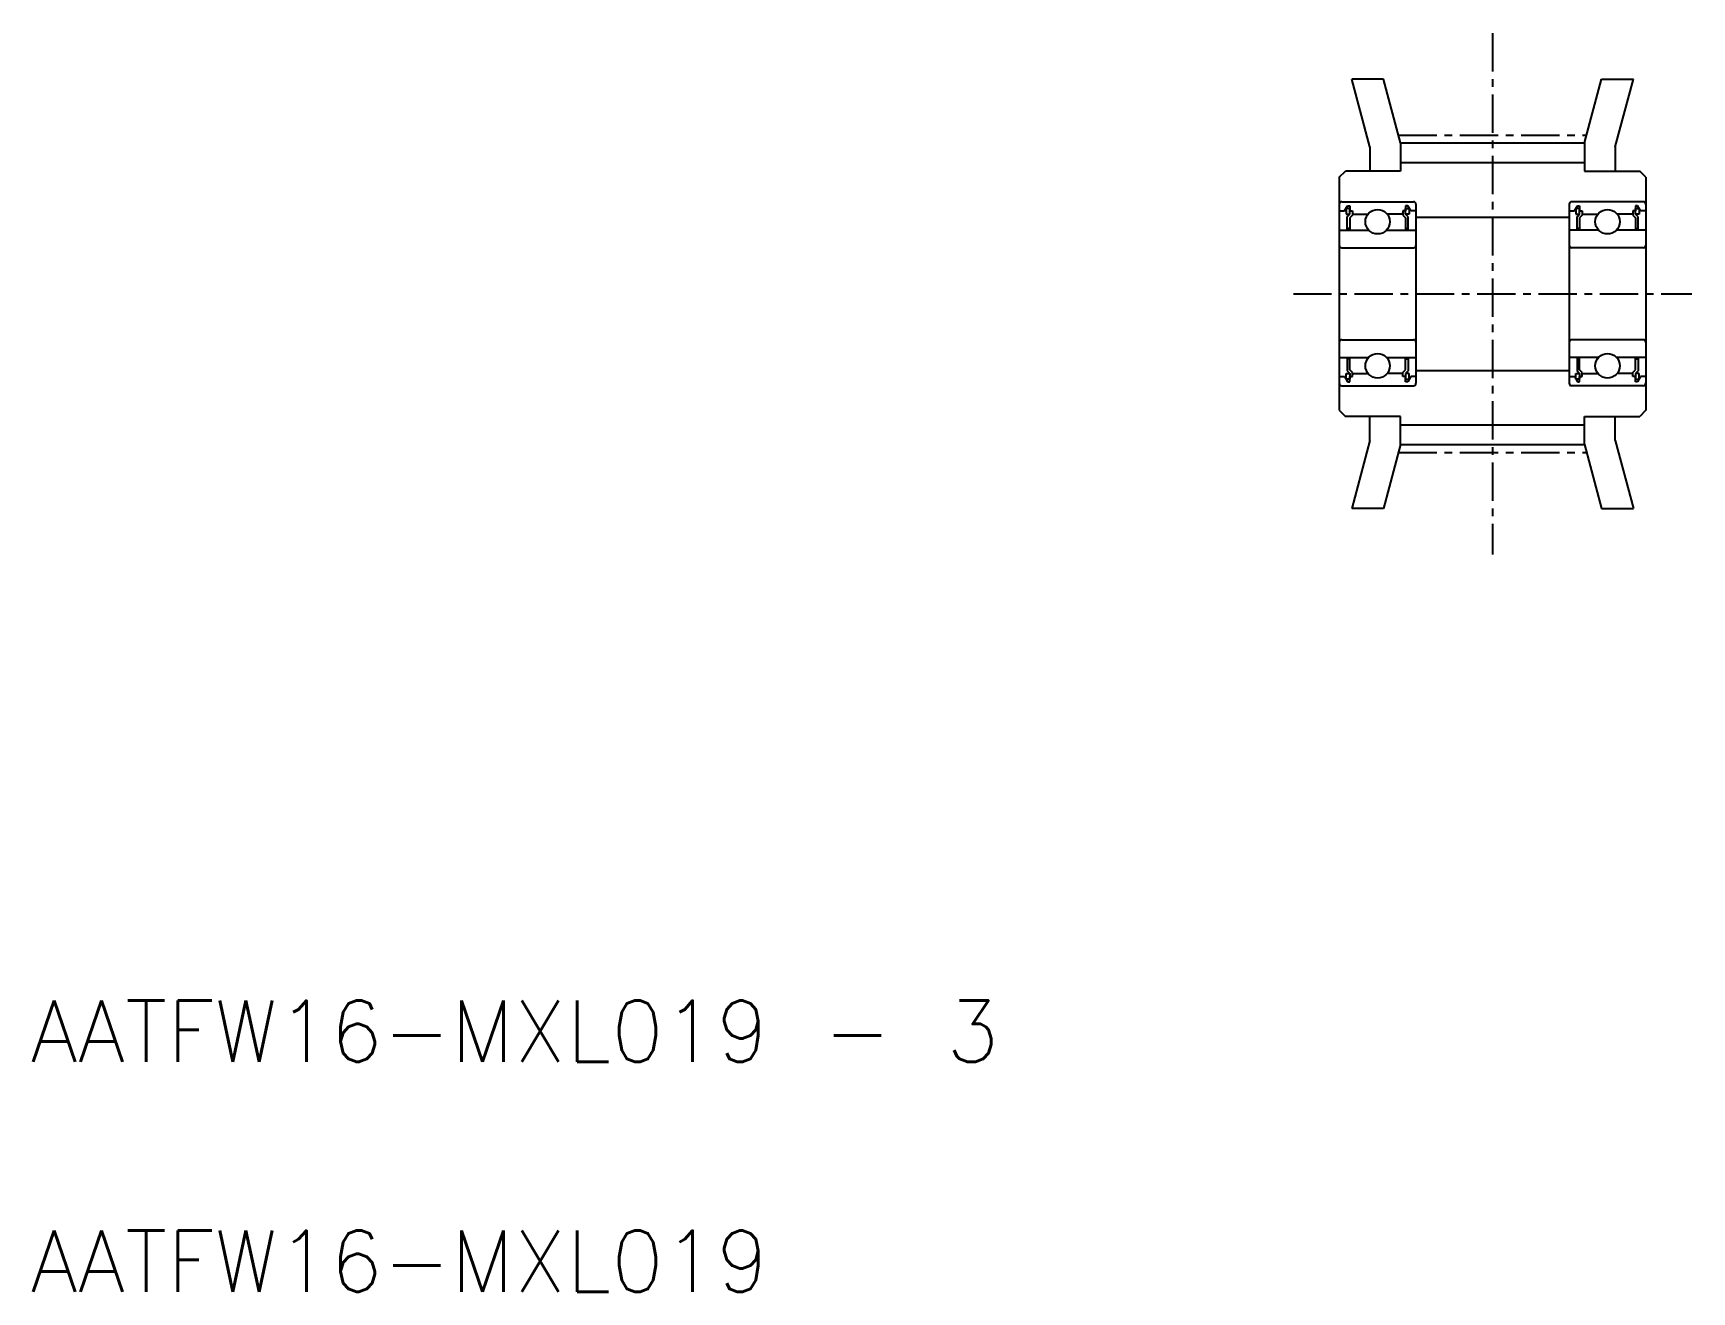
# Model space of a CAD drawing. Extents: x 5.1 to 59.2, y 5 to 46.1.
import ezdxf

# ---------------------------------------------------------------- set-up
doc = ezdxf.new("R2010")
doc.units = 0
doc.linetypes.add('CENTER', pattern=[2, 1.25, -0.25, 0.25, -0.25])
doc.layers.get('0').update_dxf_attribs({"linetype": 'CONTINUOUS'})
doc.layers.add('CENTER', color=1, linetype='CENTER')
doc.styles.get("Standard").update_dxf_attribs({"font": 'txt', "bigfont": 'BIGFONT'})

msp = doc.modelspace()

# ---------------------------------------------------------------- linework, layer by layer
at = {"color": 7, "linetype": 'CONTINUOUS'}
for p, q in [((49.14, 44.556), (48.105, 44.556)), ((48.697, 42.345), (48.105, 44.556)), ((49.697, 42.476), (49.14, 44.556)), ((55.697, 42.476), (56.255, 44.556)), ((56.255, 44.556), (57.29, 44.556)), ((56.697, 42.345), (57.29, 44.556)), ((48.697, 42.345), (48.697, 41.556)), ((49.697, 42.476), (55.697, 42.476)), ((49.697, 42.476), (49.697, 41.556)), ((55.697, 42.476), (55.697, 41.556)), ((56.697, 42.345), (56.697, 41.556)), ((49.697, 41.836), (55.697, 41.836)), ((47.697, 41.356), (47.897, 41.556)), ((47.697, 41.356), (47.697, 33.756)), ((49.697, 41.556), (47.897, 41.556)), ((55.697, 41.556), (57.497, 41.556)), ((57.697, 41.356), (57.497, 41.556)), ((57.697, 41.356), (57.697, 33.756)), ((47.697, 40.256), (47.867, 40.256)), ((47.777, 40.556), (50.117, 40.556)), ((47.867, 40.256), (47.965, 40.426)), ((47.916, 40.341), (47.916, 40.156)), ((48.037, 40.341), (47.916, 40.341)), ((47.916, 40.156), (48.037, 40.156)), ((47.952, 40.071), (48.037, 40.156)), ((47.952, 39.631), (47.952, 40.071)), ((47.965, 40.426), (48.037, 40.426)), ((48.037, 40.426), (48.037, 40.256)), ((48.037, 40.156), (48.037, 40.341)), ((48.037, 40.256), (48.122, 40.256)), ((48.122, 40.121), (48.037, 40.036)), ((48.122, 40.256), (48.122, 40.121)), ((48.122, 40.186), (48.152, 40.156)), ((48.152, 40.156), (48.635, 40.156)), ((49.742, 40.156), (49.259, 40.156)), ((49.772, 40.186), (49.742, 40.156)), ((49.857, 40.256), (49.772, 40.256)), ((49.772, 40.256), (49.772, 40.121)), ((49.772, 40.121), (49.857, 40.036)), ((49.857, 40.426), (49.857, 40.256)), ((49.929, 40.426), (49.857, 40.426)), ((49.857, 40.341), (49.978, 40.341)), ((49.857, 40.156), (49.857, 40.341)), ((49.942, 40.071), (49.857, 40.156)), ((49.978, 40.156), (49.857, 40.156)), ((50.027, 40.256), (49.929, 40.426)), ((49.942, 39.631), (49.942, 40.071)), ((49.978, 40.341), (49.978, 40.156)), ((50.197, 40.256), (50.027, 40.256)), ((50.197, 40.476), (50.197, 34.636)), ((50.197, 40.056), (55.197, 40.056)), ((55.197, 40.476), (55.197, 34.636)), ((55.197, 40.256), (55.367, 40.256)), ((57.617, 40.556), (55.277, 40.556)), ((55.367, 40.256), (55.465, 40.426)), ((55.416, 40.341), (55.416, 40.156)), ((55.537, 40.341), (55.416, 40.341)), ((55.416, 40.156), (55.537, 40.156)), ((55.452, 40.071), (55.537, 40.156)), ((55.452, 39.631), (55.452, 40.071)), ((55.465, 40.426), (55.537, 40.426)), ((55.537, 40.426), (55.537, 40.256)), ((55.537, 40.156), (55.537, 40.341)), ((55.537, 40.256), (55.622, 40.256)), ((55.622, 40.121), (55.537, 40.036)), ((55.622, 40.256), (55.622, 40.121)), ((55.622, 40.186), (55.652, 40.156)), ((55.652, 40.156), (56.135, 40.156)), ((57.242, 40.156), (56.759, 40.156)), ((57.272, 40.186), (57.242, 40.156)), ((57.272, 40.256), (57.272, 40.121)), ((57.357, 40.256), (57.272, 40.256)), ((57.272, 40.121), (57.357, 40.036)), ((57.429, 40.426), (57.357, 40.426)), ((57.357, 40.426), (57.357, 40.256)), ((57.357, 40.341), (57.478, 40.341)), ((57.357, 40.156), (57.357, 40.341)), ((57.442, 40.071), (57.357, 40.156)), ((57.478, 40.156), (57.357, 40.156)), ((57.527, 40.256), (57.429, 40.426)), ((57.442, 39.631), (57.442, 40.071)), ((57.478, 40.341), (57.478, 40.156)), ((57.697, 40.256), (57.527, 40.256)), ((47.697, 39.631), (48.657, 39.631)), ((48.037, 39.684), (47.952, 39.684)), ((48.037, 40.036), (48.037, 39.631)), ((49.238, 39.631), (50.197, 39.631)), ((49.857, 40.036), (49.857, 39.631)), ((49.857, 39.684), (49.942, 39.684)), ((56.157, 39.631), (55.197, 39.631)), ((55.537, 39.684), (55.452, 39.684)), ((55.537, 40.036), (55.537, 39.631)), ((57.697, 39.631), (56.738, 39.631)), ((57.357, 40.036), (57.357, 39.631)), ((57.357, 39.684), (57.442, 39.684)), ((47.777, 39.056), (50.117, 39.056)), ((57.617, 39.056), (55.277, 39.056)), ((47.777, 36.056), (50.117, 36.056)), ((57.617, 36.056), (55.277, 36.056)), ((47.697, 35.481), (48.657, 35.481)), ((47.952, 35.481), (47.952, 35.041)), ((48.037, 35.429), (47.952, 35.429)), ((48.037, 35.077), (48.037, 35.481)), ((49.238, 35.481), (50.197, 35.481)), ((49.857, 35.077), (49.857, 35.481)), ((49.857, 35.429), (49.942, 35.429)), ((49.942, 35.481), (49.942, 35.041)), ((56.157, 35.481), (55.197, 35.481)), ((55.452, 35.481), (55.452, 35.041)), ((55.537, 35.429), (55.452, 35.429)), ((55.537, 35.077), (55.537, 35.481)), ((57.697, 35.481), (56.738, 35.481)), ((57.357, 35.077), (57.357, 35.481)), ((57.357, 35.429), (57.442, 35.429)), ((57.442, 35.481), (57.442, 35.041)), ((47.697, 34.856), (47.867, 34.856)), ((47.867, 34.856), (47.965, 34.686)), ((47.916, 34.956), (48.037, 34.956)), ((47.916, 34.771), (47.916, 34.956)), ((48.037, 34.771), (47.916, 34.771)), ((47.952, 35.041), (48.037, 34.956)), ((47.965, 34.686), (48.037, 34.686)), ((48.122, 34.992), (48.037, 35.077)), ((48.037, 34.956), (48.037, 34.771)), ((48.037, 34.686), (48.037, 34.856)), ((48.037, 34.856), (48.122, 34.856)), ((48.122, 34.856), (48.122, 34.992)), ((48.122, 34.926), (48.152, 34.956)), ((48.152, 34.956), (48.635, 34.956)), ((49.742, 34.956), (49.259, 34.956)), ((49.772, 34.926), (49.742, 34.956)), ((49.772, 34.992), (49.857, 35.077)), ((49.772, 34.856), (49.772, 34.992)), ((49.857, 34.856), (49.772, 34.856)), ((49.942, 35.041), (49.857, 34.956)), ((49.857, 34.956), (49.857, 34.771)), ((49.978, 34.956), (49.857, 34.956)), ((49.857, 34.686), (49.857, 34.856)), ((49.857, 34.771), (49.978, 34.771)), ((49.929, 34.686), (49.857, 34.686)), ((50.027, 34.856), (49.929, 34.686)), ((49.978, 34.771), (49.978, 34.956)), ((50.197, 34.856), (50.027, 34.856)), ((50.197, 35.056), (55.197, 35.056)), ((55.197, 34.856), (55.367, 34.856)), ((55.367, 34.856), (55.465, 34.686)), ((55.416, 34.956), (55.537, 34.956)), ((55.416, 34.771), (55.416, 34.956)), ((55.537, 34.771), (55.416, 34.771)), ((55.452, 35.041), (55.537, 34.956)), ((55.465, 34.686), (55.537, 34.686)), ((55.622, 34.992), (55.537, 35.077)), ((55.537, 34.956), (55.537, 34.771)), ((55.537, 34.856), (55.622, 34.856)), ((55.537, 34.686), (55.537, 34.856)), ((55.622, 34.856), (55.622, 34.992)), ((55.622, 34.926), (55.652, 34.956)), ((55.652, 34.956), (56.135, 34.956)), ((57.242, 34.956), (56.759, 34.956)), ((57.272, 34.926), (57.242, 34.956)), ((57.272, 34.992), (57.357, 35.077)), ((57.272, 34.856), (57.272, 34.992)), ((57.357, 34.856), (57.272, 34.856)), ((57.442, 35.041), (57.357, 34.956)), ((57.357, 34.956), (57.357, 34.771)), ((57.478, 34.956), (57.357, 34.956)), ((57.357, 34.686), (57.357, 34.856)), ((57.357, 34.771), (57.478, 34.771)), ((57.429, 34.686), (57.357, 34.686)), ((57.527, 34.856), (57.429, 34.686)), ((57.478, 34.771), (57.478, 34.956)), ((57.697, 34.856), (57.527, 34.856)), ((47.777, 34.556), (50.117, 34.556)), ((57.617, 34.556), (55.277, 34.556)), ((47.697, 33.756), (47.897, 33.556)), ((49.697, 33.556), (47.897, 33.556)), ((48.697, 32.768), (48.697, 33.556)), ((49.697, 32.636), (49.697, 33.556)), ((55.697, 33.556), (57.497, 33.556)), ((55.697, 32.636), (55.697, 33.556)), ((56.697, 32.768), (56.697, 33.556)), ((57.697, 33.756), (57.497, 33.556)), ((49.697, 33.276), (55.697, 33.276)), ((48.697, 32.768), (48.105, 30.556)), ((49.697, 32.636), (49.14, 30.556)), ((49.697, 32.636), (55.697, 32.636)), ((55.697, 32.636), (56.255, 30.556)), ((56.697, 32.768), (57.29, 30.556)), ((49.14, 30.556), (48.105, 30.556)), ((56.255, 30.556), (57.29, 30.556))]:
    msp.add_line(p, q, dxfattribs=at)
for centre in [(48.947, 39.906), (56.447, 39.906), (48.947, 35.206), (56.447, 35.206)]:
    msp.add_circle(centre, 0.4, dxfattribs=at)
for centre, start, end in [((47.777, 40.476), 90, 180), ((50.117, 40.476), 0, 90), ((55.277, 40.476), 90, 180), ((57.617, 40.476), 0, 90), ((47.777, 39.136), 180, 270), ((50.117, 39.136), 270, 0), ((55.277, 39.136), 180, 270), ((57.617, 39.136), 270, 0), ((47.777, 35.976), 90, 180), ((50.117, 35.976), 0, 90), ((55.277, 35.976), 90, 180), ((57.617, 35.976), 0, 90), ((47.777, 34.636), 180, 270), ((50.117, 34.636), 270, 0), ((55.277, 34.636), 180, 270), ((57.617, 34.636), 270, 0)]:
    msp.add_arc(centre, 0.08, start, end, dxfattribs=at)
at = {"layer": 'CENTER', "color": 1, "linetype": 'CENTER'}
for p, q in [((52.697, 46.056), (52.697, 29.056)), ((49.629, 42.731), (55.766, 42.731)), ((46.197, 37.556), (59.197, 37.556)), ((49.629, 32.381), (55.766, 32.381))]:
    msp.add_line(p, q, dxfattribs=at)

# ---------------------------------------------------------------- texts
at = {"color": 7, "linetype": 'CONTINUOUS'}
for s, p in [('AATFW16-MXL019 - 3', (5, 12.5)), ('AATFW16-MXL019', (5, 5))]:
    msp.add_text(s, height=2, dxfattribs=at).set_placement(p)

doc.saveas('drawing.dxf')
